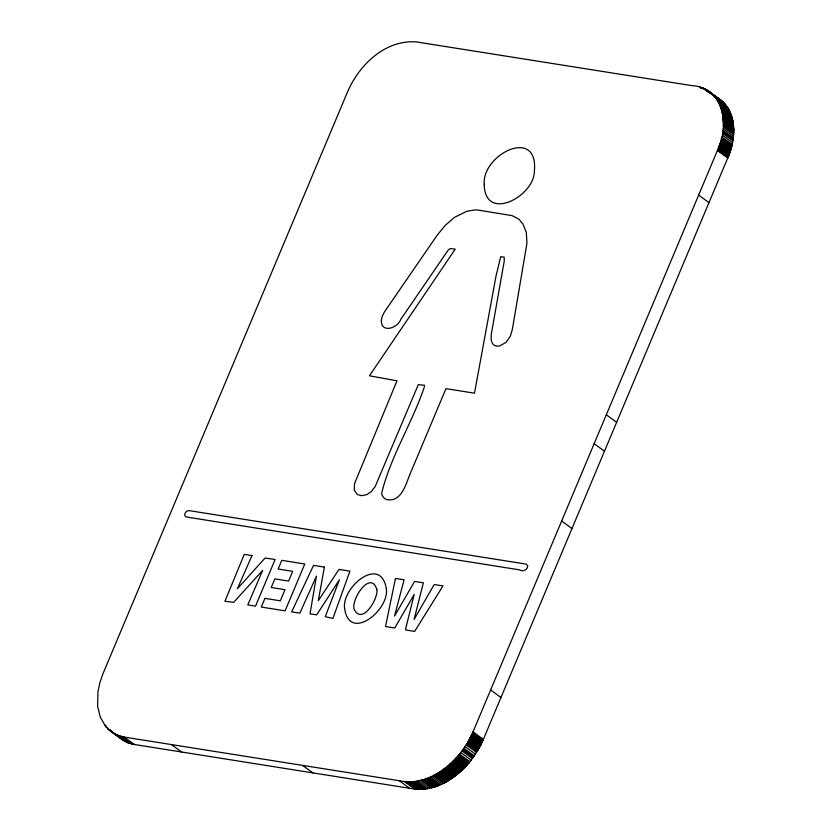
<?xml version="1.0" encoding="UTF-8"?>
<svg xmlns="http://www.w3.org/2000/svg" width="831" height="831" viewBox="0 0 831 831"><rect width="100%" height="100%" fill="white"/><g stroke="black" fill="none" stroke-linecap="round" stroke-linejoin="round"><path stroke-width="1.25" d="M424.828 779.281C446.818 771.521 463.927 752.99 473.016 731.862L717.475 150.328C729.857 127.351 724.009 87.276 692.244 85.686L416.445 41.924C385.324 39.566 359.272 64.735 347.659 91.618L102.815 674.086L99.865 682.698L97.933 691.787L97.632 706.246L100.271 717.205L105.89 726.772L110.565 731.238L123.289 740.452L132.139 744.14L414.804 789.107L424.018 789.263L434.499 787.05L424.184 779.499L413.703 781.711L404.489 781.556L124.183 737.076L116.963 734.968L110.565 731.238M424.745 779.301L435.143 786.832C457.164 779.073 474.283 760.49 483.372 739.33L727.79 157.88C736.702 138.393 737.523 108.684 716.083 97.019M722.814 131.205L733.129 138.756M721.401 138.569L731.716 146.121M719.553 144.833L729.867 152.395M717.496 150.266L727.831 157.765M473.016 731.862L483.33 739.413M470.491 737.315L480.806 744.867M467.126 743.413L477.441 750.964M449.976 764.156L460.374 771.635M458.172 773.536L447.857 765.985M452.853 777.66L442.539 770.108L452.77 777.723M424.464 779.405L434.779 786.957M117.722 735.269L128.14 742.862M123.289 740.452L117.94 736.204M708.926 91.348L721.505 100.624M707.493 90.413L722.804 101.787M705.768 89.457L723.5 102.473M704.553 88.844L724.206 103.21M703.982 88.595L710.64 93.332M712.24 94.641L724.85 103.927M703.119 88.231L710.734 93.674M714.878 96.78L725.349 104.519M702.642 88.055L708.178 91.971M715.127 97.082L725.525 104.748M715.813 97.954L726.128 105.516M716.592 99.024L726.907 106.576M699.962 87.162L702.029 88.678M699.525 87.047L701.593 88.553M717.33 100.125L727.644 107.677M717.527 100.458L727.904 108.103M717.672 100.676L728.081 108.362M717.87 100.998L728.309 108.757M718.109 101.424L728.548 109.193M718.358 101.849L728.787 109.619M718.514 102.13L728.984 109.983M718.888 102.847L729.203 110.409M719.106 103.283L729.483 110.97M719.459 104.031L729.774 111.583M719.875 104.935L730.189 112.486M720.259 105.859L730.574 113.411M720.508 106.482L730.823 114.034M720.695 106.96L731.01 114.522M720.872 107.448L731.187 115M720.944 107.666L731.28 115.291M720.996 107.822L731.311 115.374M721.069 108.051L731.384 115.602M721.163 108.352L731.488 115.914M721.266 108.664L731.581 116.215M721.37 109.017L731.685 116.569M721.495 109.401L731.81 116.953M721.609 109.775L731.955 117.462M721.744 110.263L732.059 117.815M721.879 110.803L732.194 118.366M722.014 111.354L732.329 118.906M722.087 111.655L732.443 119.384M722.191 112.06L732.506 119.622M722.232 112.237L732.547 119.799M722.295 112.517L732.61 120.069M732.662 120.35L722.347 112.787L732.713 120.609M722.492 113.504L732.807 121.056M722.617 114.179L732.932 121.731M722.741 114.855L733.056 122.406M722.783 115.156L733.129 122.884M722.856 115.582L733.171 123.133M722.897 115.924L733.212 123.487M722.939 116.278L733.254 123.829M723.012 116.891L733.326 124.442M723.095 117.659L733.409 125.221M723.167 118.449L733.482 126M733.513 126.322L723.199 118.771L733.524 126.405M723.23 119.197L733.544 126.748M723.271 119.726L733.586 127.278M723.302 120.256L733.617 127.808M723.313 120.651L733.638 128.213M723.334 120.962L733.648 128.514M723.344 121.264L733.659 128.826M723.344 121.388L733.659 128.94M723.354 121.617L733.669 129.179M723.365 122.001L733.68 129.553M723.375 122.375L733.69 129.927M733.69 130.083L723.375 122.531L733.69 130.311M723.375 122.905L733.69 130.467M723.375 123.393L733.69 130.945M723.365 124.099L733.68 131.651M723.354 124.816L733.669 132.368M733.659 132.69L723.344 125.138L733.648 132.908M723.323 125.554L733.638 133.105M723.313 125.761L733.628 133.313M723.25 126.842L733.565 134.404M723.105 128.587L733.42 136.139M722.918 130.342L733.233 137.904M722.793 131.381L733.108 138.933M722.773 131.558L733.087 139.12M722.741 131.755L733.056 139.307M722.71 131.952L733.025 139.515M722.669 132.16L732.984 139.712M722.492 133.261L732.807 140.813M722.17 135.058L732.485 142.61M721.786 136.866L732.101 144.417M721.578 137.79L731.893 145.342M721.526 138.019L731.841 145.581M721.474 138.258L731.799 145.809M721.443 138.403L731.737 146.038M721.246 139.182L731.56 146.744M720.965 140.231L731.28 147.793M720.674 141.291L730.989 148.842M720.529 141.758L730.854 149.32M720.394 142.226L730.709 149.777M720.134 143.057L730.449 150.619M719.864 143.898L730.179 151.45M719.739 144.282L730.023 151.938M719.646 144.563L729.961 152.125M719.501 144.999L729.815 152.551M719.397 145.3L729.711 152.852M719.303 145.591L729.618 153.153M719.179 145.934L729.493 153.486M719.044 146.308L729.358 153.86M718.898 146.682L729.213 154.234M718.576 147.544L728.891 155.106M718.535 147.679L728.849 155.231M718.368 148.115L728.683 155.667M718.036 148.946L728.351 156.498M717.704 149.777L728.018 157.329M717.475 150.328L727.79 157.88M698.663 195.077L708.978 202.639M606.308 414.783L616.623 422.335M594.165 443.671L604.48 451.233M561.652 521.027L571.967 528.578M490.633 689.959L500.948 697.51M472.808 732.36L483.123 739.922M472.444 733.191L482.759 740.753M472.07 734.022L482.385 741.574M471.883 734.438L482.198 741.99M471.821 734.573L482.136 742.125M471.696 734.843L482.011 742.395M471.561 735.103L481.876 742.665M471.416 735.425L481.554 743.35L471.239 735.799M471.073 736.162L481.388 743.714M470.907 736.495L481.222 744.046M470.762 736.785L481.076 744.337M470.616 737.076L480.931 744.628M470.398 737.492L480.723 745.043M470.315 737.668L480.63 745.23M470.263 737.772L480.578 745.324M470.066 738.157L480.38 745.708M469.64 738.967L479.954 746.518M469.203 739.777L479.518 747.329M468.975 740.203L479.29 747.765M468.705 740.681L479.02 748.232M468.133 741.688L478.448 749.24M467.552 742.685L477.867 750.248M467.209 743.257L477.524 750.819M467.032 743.558L477.347 751.11M466.897 743.776L477.212 751.328M466.752 743.994L477.067 751.556M466.191 744.898L476.506 752.45M465.09 746.591L475.415 754.143M463.968 748.253L474.283 755.815M463.272 749.25L473.587 756.802M463.137 749.437L473.462 756.989M463.012 749.624L473.327 757.176M462.888 749.801L473.203 757.353M462.763 749.967L473.078 757.519M462.566 750.216L472.953 757.685M462.036 750.933L472.351 758.485M460.821 752.522L471.135 760.085M459.564 754.091L469.879 761.643M458.785 755.036L469.1 762.588M458.639 755.223L468.954 762.775M458.483 755.4L468.798 762.951M468.705 763.076L458.39 755.514L468.642 763.149M458.068 755.888L468.383 763.44M457.517 756.511L467.832 764.063M456.967 757.134L467.282 764.697M456.593 757.55L466.908 765.102M456.479 757.675L466.793 765.237M456.302 757.882L466.679 765.361M456.177 758.017L466.492 765.569M455.866 758.35L466.181 765.902M455.554 758.672L465.869 766.224M455.378 758.869L465.692 766.421M455.274 758.973L465.589 766.535M455.014 759.243L465.329 766.795M454.765 759.503L465.08 767.065M454.432 759.856L464.747 767.408M453.986 760.313L464.3 767.865M453.539 760.76L463.854 768.322M453.269 761.03L463.584 768.592M453.217 761.082L463.532 768.633M452.885 761.404L463.21 768.955M452.209 762.069L462.524 769.62M451.524 762.713L461.839 770.275M450.984 763.222L461.298 770.784M450.672 763.512L460.987 771.075M450.36 763.814L460.675 771.365M450.132 764.011L460.447 771.563M449.685 764.416L460 771.968M449.041 764.977L459.356 772.529M448.397 765.528L458.712 773.079M447.971 765.881L458.286 773.443M447.722 766.099L458.037 773.651M447.452 766.317L457.767 773.879M447.182 766.546L457.497 774.097M447.016 766.681L457.33 774.232L446.953 766.733M446.777 766.878L457.092 774.43M446.6 767.013L456.915 774.565M446.289 767.262L456.603 774.814M445.738 767.699L456.063 775.25M445.187 768.135L455.513 775.687M444.834 768.405L455.149 775.957M444.699 768.509L455.014 776.071M444.294 768.81L454.609 776.372M443.889 769.111L454.204 776.663M443.515 769.392L453.83 776.943M443.193 769.631L453.508 777.182M442.861 769.87L453.175 777.421M442.217 770.337L452.531 777.889M441.677 770.711L451.991 778.263M441.136 771.075L451.451 778.626M440.409 771.552L450.734 779.104M439.35 772.248L449.664 779.8M438.269 772.913L448.584 780.465M437.563 773.349L447.878 780.901M437.376 773.453L447.691 781.005M436.857 773.765L447.171 781.317M436.327 774.077L446.642 781.628M435.974 774.274L446.289 781.836M435.88 774.326L446.195 781.878M435.6 774.482L445.915 782.033M435.33 774.637L445.645 782.189M445.458 782.293L435.132 774.731L445.364 782.335M434.779 774.939L445.094 782.49M434.509 775.084L444.824 782.646M434.26 775.219L444.575 782.771M434.083 775.302L444.398 782.864M433.907 775.396L444.221 782.947M433.792 775.458L444.107 783.01M433.325 775.697L443.64 783.249M431.808 776.445L442.123 783.997M430.292 777.141L440.607 784.693M429.18 777.619L439.495 785.181M429.014 777.691L439.339 785.253M428.744 777.816L439.173 785.316M428.557 777.889L438.872 785.44M427.944 778.138L438.259 785.69M427.321 778.377L437.636 785.929M426.822 778.564L437.137 786.126M426.594 778.657L436.909 786.209M426.365 778.74L436.68 786.303M426.064 778.855L436.514 786.355M425.607 779.011L435.922 786.562M425.15 779.166L435.465 786.718M423.945 779.582L434.26 787.134M423.633 779.675L434.104 787.175M423.478 779.717L433.803 787.269M423.322 779.769L433.637 787.321M423.041 779.852L433.47 787.373M422.906 779.894L433.221 787.445M422.408 780.029L432.722 787.591M421.919 780.164L432.234 787.726M421.026 780.402L431.341 787.954M419.042 780.87L429.357 788.422M417.058 781.254L427.373 788.806M415.593 781.483L425.908 789.035L415.323 781.514M415.116 781.535L425.43 789.097M414.825 781.576L425.14 789.128M414.264 781.639L424.579 789.201M413.703 781.711L424.018 789.263M413.287 781.742L423.602 789.305M413.142 781.763L423.457 789.315M412.571 781.805L422.886 789.357M412.01 781.836L422.325 789.398M411.428 781.867L421.857 789.419M411.303 781.867L421.618 789.419M410.961 781.878L421.275 789.429M409.901 781.898L420.216 789.45M408.852 781.888L419.167 789.44M407.938 781.857L418.253 789.408M407.46 781.826L417.775 789.388M406.982 781.794L417.297 789.357M406.619 781.774L416.933 789.325M406.401 781.753L416.715 789.305M405.445 781.659L415.76 789.221M404.489 781.556L414.804 789.107M399.358 780.745L409.673 788.307M302.629 765.403L312.944 772.955M171.456 744.586L181.771 752.138M124.183 737.076L134.497 744.638M121.825 736.578L132.139 744.14M104.311 724.736L106.378 726.242M119.56 735.934L129.875 743.485M105.89 726.772L107.957 728.278M110.024 729.784L112.081 731.301M117.441 735.165L128.036 742.831M116.506 734.76L127.288 742.519M107.625 728.652L125.886 741.886M108.123 729.14L119.082 737.305M484.213 184.264C484.722 222.687 533.824 196.77 534.343 171.664C538.893 125.865 481.866 154.389 484.213 184.264M381.367 320.195C380.754 333.688 397.665 328.338 400.719 319.436L448.075 250.276L450.153 248.552L455.222 249.144L369.452 375.789L396.979 380.806L354.536 483.6L354.245 490.3L357.382 494.518L361.485 495.692L366.772 494.632L370.917 491.942L375.145 486.644L418.305 384.649L424.444 385.272L424.475 386.55C412.415 422.699 390.622 456.25 381.637 493.292C381.969 495.92 383.777 498.185 386.072 499.421C401.602 503.274 406.027 483.413 410.462 473.036L445.967 388.648L474.491 393.177L496.065 275.778L500.719 256.665L504.178 257.215L504.261 261.048L491.152 335.028L491.214 340.388L492.44 343.473L494.383 345.436L497.115 346.205L499.846 345.862L506.214 342.206L510.359 336.119L512.353 329.367L526.937 243.327L526.324 232.389L523.011 224.131L519.011 219.291L512.176 215.644L478.303 210.098L474.553 209.963L466.835 211.292L454.515 217.348L445.136 225.44L436.742 235.817L384.556 311.76L382.343 315.977L381.367 320.195M527.675 565.869C527.893 569.993 522.543 572.133 519.219 569.806L186.206 516.965C182.851 515.739 185.76 510.224 188.866 510.587L526.272 564.124L527.675 565.869M376.9 589.709C378.23 599.068 361.859 625.899 354.058 609.019C351.233 598.85 370.803 569.422 376.9 589.709M386.311 588.556C389.77 610.401 348.449 643.204 344.491 607.43C342.517 586.852 380.536 554.9 386.311 588.556M324.381 567.095L318.325 600.688L338.975 569.412L349.913 571.146L332.919 618.43L325.285 616.685L339.401 579.789L316.715 614.836L310.015 613.88L316.434 576.143L300.178 612.468L299.627 613.143L291.65 611.876L313.536 565.381L324.381 567.095M395.317 579.259L385.511 626.532L394.746 628.007L414.222 594.404L405.518 629.347L405.757 629.981L414.648 631.394L442.965 585.917L434.187 584.525L414.098 619.448L423.374 582.801L414.586 581.409L394.528 616.041L404.095 579.768L395.961 578.459L395.317 579.259M251.99 555.607L237.406 588.732L265.068 558.017L275.123 559.512L255.522 606.142L247.794 604.916L262.669 570.357L233.719 602.33L224.921 601.291L244.252 554.381L251.99 555.607M718.784 146.994L728.995 154.826L718.784 146.994M264.944 598.372L261.298 607.056L285.095 610.837L304.79 563.989L281.761 560.333L278.115 569.027L292.699 571.344L288.617 581.066L274.853 578.885L271.228 587.507L284.991 589.688L280.317 600.813L264.944 598.372"/></g></svg>
